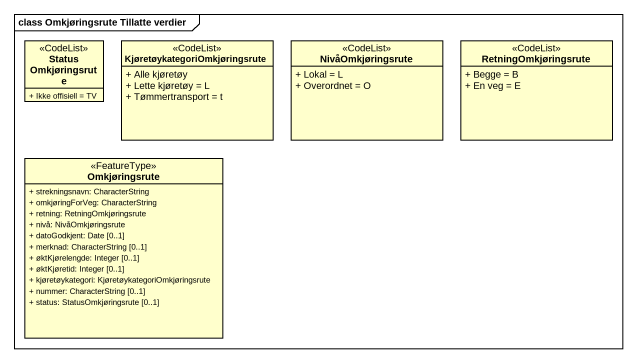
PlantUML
@startuml
mainframe class Omkjøringsrute Tillatte verdier
hide circle
hide empty members
skinparam classAttributeIconSize 0
class StatusOmkjøringsrute <<CodeList>> {
  + Ikke offisiell = TV
}
class "KjøretøykategoriOmkjøringsrute" as KjøretøykategoriOmkjøringsru <<CodeList>> {
  + Alle kjøretøy
  + Lette kjøretøy = L
  + Tømmertransport = t
}
class NivåOmkjøringsrute <<CodeList>> {
  + Lokal = L
  + Overordnet = O
}
class RetningOmkjøringsrute <<CodeList>> {
  + Begge = B
  + En veg = E
}
class Omkjøringsrute <<FeatureType>> {
  + strekningsnavn: CharacterString
  + omkjøringForVeg: CharacterString
  + retning: RetningOmkjøringsrute
  + nivå: NivåOmkjøringsrute
  + datoGodkjent: Date [0..1]
  + merknad: CharacterString [0..1]
  + øktKjørelengde: Integer [0..1]
  + øktKjøretid: Integer [0..1]
  + kjøretøykategori: KjøretøykategoriOmkjøringsrute
  + nummer: CharacterString [0..1]
  + status: StatusOmkjøringsrute [0..1]
}
@enduml
